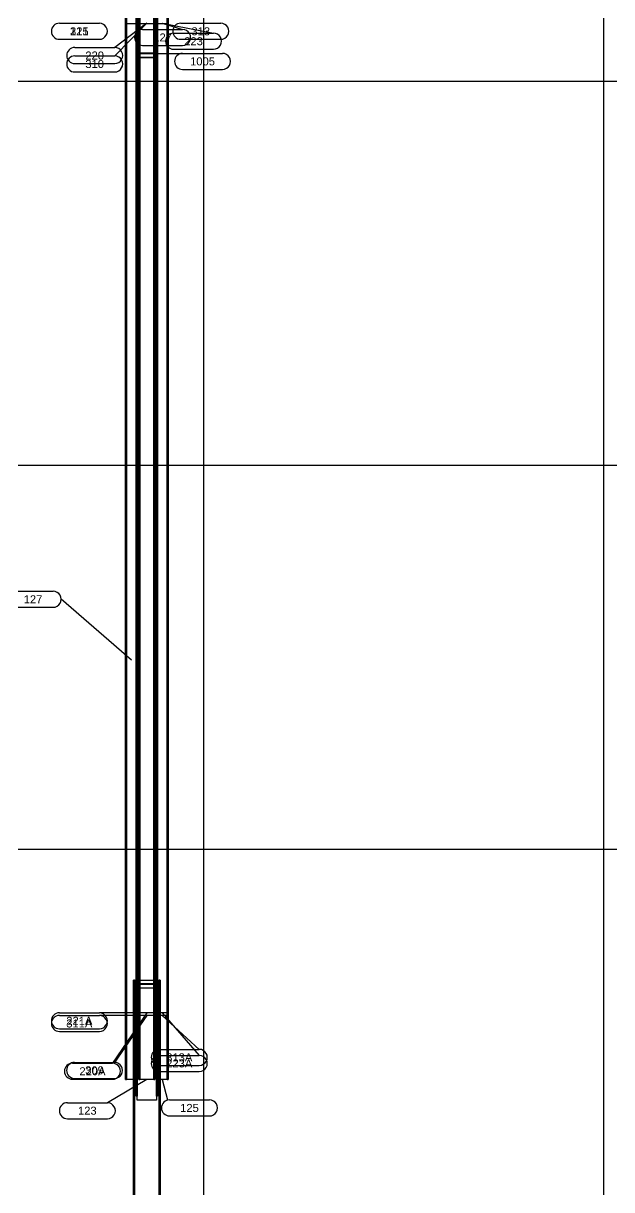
# Model space of a CAD drawing. Header units: inches. Extents: x -21257 to 11444, y 0 to 8704.
# Drawn here: x 3658 to 4540, y 3029 to 4778 of the extents above; entities that cross this region are included whole.
import ezdxf
from ezdxf.enums import TextEntityAlignment as Align

# ---------------------------------------------------------------- set-up
doc = ezdxf.new("R2010")
doc.units = ezdxf.units.IN
doc.header["$MEASUREMENT"] = 0
doc.linetypes.add('CENTER2', pattern=[1.125, 0.75, -0.125, 0.125, -0.125])
for name, color, linetype in [('100-CONV-LAYOUT', 3, 'Continuous'), ('100-CONV-NUMBERS', 3, 'Continuous'), ('1000-CONV-LAYOUT', 30, 'Continuous'), ('1000-CONV-LAYOUT-UPPER', 30, 'Continuous'), ('1000-CONV-NUMBERS', 30, 'Continuous'), ('200-CONV-LAYOUT', 4, 'Continuous'), ('200-CONV-NUMBERS', 4, 'Continuous'), ('300-CONV-LAYOUT', 6, 'Continuous'), ('300-CONV-NUMBERS', 6, 'Continuous'), ('Bldg_Cline', 8, 'CENTER2')]:
    doc.layers.add(name, color=color, linetype=linetype)
doc.styles.get("Standard").update_dxf_attribs({"font": 'helvl.shx'})

# ---------------------------------------------------------------- blocks, each defined once
blk = doc.blocks.new('DCBLOCK')
at = {"linetype": 'Continuous'}
for p, q in [((-0.625, 0), (0, 0)), ((-0.625, -0.25), (0, -0.25))]:
    blk.add_line(p, q, dxfattribs=at)
for centre, start, end in [((-0.625, -0.125), 90, 269.9999), ((0, -0.125), 269.9999, 90)]:
    blk.add_arc(centre, 0.125, start, end)
blk.add_attdef('FORTNAITEM', text='', height=0.125).set_placement((-0.313, -0.125), align=Align.MIDDLE_CENTER)
at = {"flags": 1}
blk.add_attdef('SERIALNUM', (-0.625, -0.344), '', height=0.125, dxfattribs=at)
blk = doc.blocks.new('Promise-US15-100330-00-10-003 Bldg Colums')
at = {"layer": 'Bldg_Cline'}
for p, q in [((3000, 7192), (3000, 8)), ((3600, 7192), (3600, 8)), ((72, 4176), (6000, 4176)), ((72, 3600), (6000, 3600)), ((72, 3024), (6000, 3024))]:
    blk.add_line(p, q, dxfattribs=at)
blk = doc.blocks.new('Promise-US15-100330-00-20-408 100 Series')
at = {"layer": '100-CONV-LAYOUT', "linetype": 'Continuous'}
for p, q in [((-11717.4, -11376.8, 23.5), (-11718.9, -11376.8, 23.5)), ((-11718.9, -11376.8, 30), (-11717.4, -11376.8, 30)), ((-11717.4, -11376.8, 30), (-11717.4, -11376.8, 23.5)), ((-11696.4, -11376.8, 23.5), (-11694.9, -11376.8, 23.5)), ((-11696.4, -11376.8, 30), (-11696.4, -11376.8, 23.5)), ((-11696.4, -11376.8, 30), (-11694.9, -11376.8, 30))]:
    blk.add_line(p, q, dxfattribs=at)
at = {"layer": '100-CONV-LAYOUT'}
for points in [[(-11738.9, -11376.8, 26.5), (-11738.9, -9792.8, 26.5), (-11737.4, -9792.8, 26.5), (-11737.4, -11376.8, 26.5)], [(-11738.9, -11376.8, 30), (-11738.9, -9792.8, 30), (-11737.4, -9792.8, 30), (-11737.4, -11376.8, 30)], [(-11737.4, -11376.8, 30), (-11737.4, -9792.8, 30), (-11722.4, -9792.8, 30), (-11722.4, -11376.8, 30)], [(-11737.4, -11376.8, 30), (-11737.4, -9792.8, 30), (-11737.4, -9792.8, 26.5), (-11737.4, -11376.8, 26.5)], [(-11722.4, -11376.8, 30), (-11722.4, -9792.8, 30), (-11722.4, -9792.8, 26.5), (-11722.4, -11376.8, 26.5)], [(-11722.4, -11376.8, 26.5), (-11722.4, -9792.8, 26.5), (-11720.9, -9792.8, 26.5), (-11720.9, -11376.8, 26.5)], [(-11722.4, -11376.8, 30), (-11722.4, -9792.8, 30), (-11720.9, -9792.8, 30), (-11720.9, -11376.8, 30)], [(-11718.9, -11376.8, 23.5), (-11718.9, -9792.8, 23.5), (-11717.4, -9792.8, 23.5), (-11717.4, -11376.8, 23.5)], [(-11718.9, -11376.8, 30), (-11718.9, -9792.8, 30), (-11717.4, -9792.8, 30), (-11717.4, -11376.8, 30)], [(-11717.4, -11376.8, 30), (-11717.4, -9792.8, 30), (-11696.4, -9792.8, 30), (-11696.4, -11376.8, 30)], [(-11717.4, -11376.8, 30), (-11717.4, -9792.8, 30), (-11717.4, -9792.8, 23.5), (-11717.4, -11376.8, 23.5)], [(-11696.4, -11376.8, 30), (-11696.4, -9792.8, 30), (-11696.4, -9792.8, 23.5), (-11696.4, -11376.8, 23.5)], [(-11696.4, -11376.8, 23.5), (-11696.4, -9792.8, 23.5), (-11694.9, -9792.8, 23.5), (-11694.9, -11376.8, 23.5)], [(-11696.4, -11376.8, 30), (-11696.4, -9792.8, 30), (-11694.9, -9792.8, 30), (-11694.9, -11376.8, 30)], [(-11692.9, -11376.8, 26.5), (-11692.9, -9792.8, 26.5), (-11691.4, -9792.8, 26.5), (-11691.4, -11376.8, 26.5)], [(-11692.9, -11376.8, 30), (-11692.9, -9792.8, 30), (-11691.4, -9792.8, 30), (-11691.4, -11376.8, 30)], [(-11691.4, -11376.8, 30), (-11691.4, -9792.8, 30), (-11676.4, -9792.8, 30), (-11676.4, -11376.8, 30)], [(-11691.4, -11376.8, 30), (-11691.4, -9792.8, 30), (-11691.4, -9792.8, 26.5), (-11691.4, -11376.8, 26.5)], [(-11676.4, -11376.8, 30), (-11676.4, -9792.8, 30), (-11676.4, -9792.8, 26.5), (-11676.4, -11376.8, 26.5)], [(-11676.4, -11376.8, 26.5), (-11676.4, -9792.8, 26.5), (-11674.9, -9792.8, 26.5), (-11674.9, -11376.8, 26.5)], [(-11676.4, -11376.8, 30), (-11676.4, -9792.8, 30), (-11674.9, -9792.8, 30), (-11674.9, -11376.8, 30)], [(-11738.9, -11376.8, 30), (-11738.9, -11376.8, 26.5), (-11737.4, -11376.8, 26.5), (-11737.4, -11376.8, 30)], [(-11722.4, -11376.8, 30), (-11722.4, -11376.8, 26.5), (-11720.9, -11376.8, 26.5), (-11720.9, -11376.8, 30)], [(-11692.9, -11376.8, 30), (-11692.9, -11376.8, 26.5), (-11691.4, -11376.8, 26.5), (-11691.4, -11376.8, 30)], [(-11676.4, -11376.8, 30), (-11676.4, -11376.8, 26.5), (-11674.9, -11376.8, 26.5), (-11674.9, -11376.8, 30)]]:
    blk.add_3dface(points, dxfattribs=at)
at = {"layer": '100-CONV-NUMBERS', "linetype": 'Continuous'}
for p, q in [((-11729.9, -10747.8, 30), (-11835.3, -10656.6, 360)), ((-11706.9, -11376.8, 30), (-11765.9, -11411.6, 360)), ((-11683.9, -11376.8, 30), (-11675.5, -11407.5, 30))]:
    blk.add_line(p, q, dxfattribs=at)
at = {"layer": '100-CONV-NUMBERS', "xscale": 96, "yscale": 96, "zscale": 96}
for p, values in [((-11847.3, -10644.6, 360), {'FORTNAITEM': '127'}), ((-11765.9, -11411.6, 360), {'FORTNAITEM': '123'}), ((-11612.7, -11407.5, 360), {'FORTNAITEM': '125'})]:
    blk.add_blockref('DCBLOCK', p, dxfattribs=at).add_auto_attribs(values)
blk = doc.blocks.new('Promise-US15-100330-00-20-408 200 Series')
at = {"layer": '200-CONV-LAYOUT', "linetype": 'Continuous'}
for p, q in [((-11717.4, -11276.8, 131.5), (-11718.9, -11276.8, 131.5)), ((-11718.9, -11276.8, 138), (-11717.4, -11276.8, 138)), ((-11717.4, -11276.8, 138), (-11717.4, -11276.8, 131.5)), ((-11696.4, -11276.8, 131.5), (-11694.9, -11276.8, 131.5)), ((-11696.4, -11276.8, 138), (-11696.4, -11276.8, 131.5)), ((-11696.4, -11276.8, 138), (-11694.9, -11276.8, 138))]:
    blk.add_line(p, q, dxfattribs=at)
at = {"layer": '200-CONV-LAYOUT'}
for points in [[(-11738.9, -11276.8, 134.5), (-11738.9, -9740.8, 134.5), (-11737.4, -9740.8, 134.5), (-11737.4, -11276.8, 134.5)], [(-11738.9, -11276.8, 138), (-11738.9, -9740.8, 138), (-11737.4, -9740.8, 138), (-11737.4, -11276.8, 138)], [(-11737.4, -11276.8, 138), (-11737.4, -9740.8, 138), (-11722.4, -9740.8, 138), (-11722.4, -11276.8, 138)], [(-11737.4, -11276.8, 138), (-11737.4, -9740.8, 138), (-11737.4, -9740.8, 134.5), (-11737.4, -11276.8, 134.5)], [(-11722.4, -11276.8, 138), (-11722.4, -9740.8, 138), (-11722.4, -9740.8, 134.5), (-11722.4, -11276.8, 134.5)], [(-11722.4, -11276.8, 134.5), (-11722.4, -9740.8, 134.5), (-11720.9, -9740.8, 134.5), (-11720.9, -11276.8, 134.5)], [(-11722.4, -11276.8, 138), (-11722.4, -9740.8, 138), (-11720.9, -9740.8, 138), (-11720.9, -11276.8, 138)], [(-11718.9, -11276.8, 131.5), (-11718.9, -9740.8, 131.5), (-11717.4, -9740.8, 131.5), (-11717.4, -11276.8, 131.5)], [(-11718.9, -11276.8, 138), (-11718.9, -9740.8, 138), (-11717.4, -9740.8, 138), (-11717.4, -11276.8, 138)], [(-11717.4, -11276.8, 138), (-11717.4, -9740.8, 138), (-11696.4, -9740.8, 138), (-11696.4, -11276.8, 138)], [(-11717.4, -11276.8, 138), (-11717.4, -9740.8, 138), (-11717.4, -9740.8, 131.5), (-11717.4, -11276.8, 131.5)], [(-11696.4, -11276.8, 138), (-11696.4, -9740.8, 138), (-11696.4, -9740.8, 131.5), (-11696.4, -11276.8, 131.5)], [(-11696.4, -11276.8, 131.5), (-11696.4, -9740.8, 131.5), (-11694.9, -9740.8, 131.5), (-11694.9, -11276.8, 131.5)], [(-11696.4, -11276.8, 138), (-11696.4, -9740.8, 138), (-11694.9, -9740.8, 138), (-11694.9, -11276.8, 138)], [(-11692.9, -11276.8, 134.5), (-11692.9, -9740.8, 134.5), (-11691.4, -9740.8, 134.5), (-11691.4, -11276.8, 134.5)], [(-11692.9, -11276.8, 138), (-11692.9, -9740.8, 138), (-11691.4, -9740.8, 138), (-11691.4, -11276.8, 138)], [(-11691.4, -11276.8, 138), (-11691.4, -9740.8, 138), (-11676.4, -9740.8, 138), (-11676.4, -11276.8, 138)], [(-11691.4, -11276.8, 138), (-11691.4, -9740.8, 138), (-11691.4, -9740.8, 134.5), (-11691.4, -11276.8, 134.5)], [(-11676.4, -11276.8, 138), (-11676.4, -9740.8, 138), (-11676.4, -9740.8, 134.5), (-11676.4, -11276.8, 134.5)], [(-11676.4, -11276.8, 134.5), (-11676.4, -9740.8, 134.5), (-11674.9, -9740.8, 134.5), (-11674.9, -11276.8, 134.5)], [(-11676.4, -11276.8, 138), (-11676.4, -9740.8, 138), (-11674.9, -9740.8, 138), (-11674.9, -11276.8, 138)], [(-11738.9, -11276.8, 138), (-11738.9, -11276.8, 134.5), (-11737.4, -11276.8, 134.5), (-11737.4, -11276.8, 138)], [(-11722.4, -11276.8, 138), (-11722.4, -11276.8, 134.5), (-11720.9, -11276.8, 134.5), (-11720.9, -11276.8, 138)], [(-11692.9, -11276.8, 138), (-11692.9, -11276.8, 134.5), (-11691.4, -11276.8, 134.5), (-11691.4, -11276.8, 138)], [(-11676.4, -11276.8, 138), (-11676.4, -11276.8, 134.5), (-11674.9, -11276.8, 134.5), (-11674.9, -11276.8, 138)]]:
    blk.add_3dface(points, dxfattribs=at)
at = {"layer": '200-CONV-NUMBERS', "linetype": 'Continuous'}
for p, q in [((-11729.9, -11276.8, 138), (-11777.9, -11276.8, 360)), ((-11706.9, -11276.8, 138), (-11758.2, -11352.5, 360)), ((-11683.9, -11276.8, 138), (-11628, -11340.7, 360))]:
    blk.add_line(p, q, dxfattribs=at)
at = {"layer": '200-CONV-NUMBERS', "xscale": 96, "yscale": 96, "zscale": 96}
for p, values in [((-11777.9, -11276.8, 360), {'FORTNAITEM': '221A'}), ((-11758.2, -11352.5, 360), {'FORTNAITEM': '220A'}), ((-11628, -11340.7, 360), {'FORTNAITEM': '223A'})]:
    blk.add_blockref('DCBLOCK', p, dxfattribs=at).add_auto_attribs(values)
blk = doc.blocks.new('Promise-US15-100330-00-20-408 300 Series')
at = {"layer": '300-CONV-LAYOUT', "linetype": 'Continuous'}
for p, q in [((-11717.4, -11280.8, 239.5), (-11718.9, -11280.8, 239.5)), ((-11718.9, -11280.8, 246), (-11717.4, -11280.8, 246)), ((-11717.4, -11280.8, 246), (-11717.4, -11280.8, 239.5)), ((-11696.4, -11280.8, 239.5), (-11694.9, -11280.8, 239.5)), ((-11696.4, -11280.8, 246), (-11696.4, -11280.8, 239.5)), ((-11696.4, -11280.8, 246), (-11694.9, -11280.8, 246))]:
    blk.add_line(p, q, dxfattribs=at)
at = {"layer": '300-CONV-LAYOUT'}
for points in [[(-11738.9, -11280.8, 242.5), (-11738.9, -9792.8, 242.5), (-11737.4, -9792.8, 242.5), (-11737.4, -11280.8, 242.5)], [(-11738.9, -11280.8, 246), (-11738.9, -9792.8, 246), (-11737.4, -9792.8, 246), (-11737.4, -11280.8, 246)], [(-11737.4, -11280.8, 246), (-11737.4, -9792.8, 246), (-11722.4, -9792.8, 246), (-11722.4, -11280.8, 246)], [(-11737.4, -11280.8, 246), (-11737.4, -9792.8, 246), (-11737.4, -9792.8, 242.5), (-11737.4, -11280.8, 242.5)], [(-11722.4, -11280.8, 246), (-11722.4, -9792.8, 246), (-11722.4, -9792.8, 242.5), (-11722.4, -11280.8, 242.5)], [(-11722.4, -11280.8, 242.5), (-11722.4, -9792.8, 242.5), (-11720.9, -9792.8, 242.5), (-11720.9, -11280.8, 242.5)], [(-11722.4, -11280.8, 246), (-11722.4, -9792.8, 246), (-11720.9, -9792.8, 246), (-11720.9, -11280.8, 246)], [(-11718.9, -11280.8, 239.5), (-11718.9, -9792.8, 239.5), (-11717.4, -9792.8, 239.5), (-11717.4, -11280.8, 239.5)], [(-11718.9, -11280.8, 246), (-11718.9, -9792.8, 246), (-11717.4, -9792.8, 246), (-11717.4, -11280.8, 246)], [(-11717.4, -11280.8, 246), (-11717.4, -9792.8, 246), (-11696.4, -9792.8, 246), (-11696.4, -11280.8, 246)], [(-11717.4, -11280.8, 246), (-11717.4, -9792.8, 246), (-11717.4, -9792.8, 239.5), (-11717.4, -11280.8, 239.5)], [(-11696.4, -11280.8, 246), (-11696.4, -9792.8, 246), (-11696.4, -9792.8, 239.5), (-11696.4, -11280.8, 239.5)], [(-11696.4, -11280.8, 239.5), (-11696.4, -9792.8, 239.5), (-11694.9, -9792.8, 239.5), (-11694.9, -11280.8, 239.5)], [(-11696.4, -11280.8, 246), (-11696.4, -9792.8, 246), (-11694.9, -9792.8, 246), (-11694.9, -11280.8, 246)], [(-11692.9, -11280.8, 242.5), (-11692.9, -9792.8, 242.5), (-11691.4, -9792.8, 242.5), (-11691.4, -11280.8, 242.5)], [(-11692.9, -11280.8, 246), (-11692.9, -9792.8, 246), (-11691.4, -9792.8, 246), (-11691.4, -11280.8, 246)], [(-11691.4, -11280.8, 246), (-11691.4, -9792.8, 246), (-11676.4, -9792.8, 246), (-11676.4, -11280.8, 246)], [(-11691.4, -11280.8, 246), (-11691.4, -9792.8, 246), (-11691.4, -9792.8, 242.5), (-11691.4, -11280.8, 242.5)], [(-11676.4, -11280.8, 246), (-11676.4, -9792.8, 246), (-11676.4, -9792.8, 242.5), (-11676.4, -11280.8, 242.5)], [(-11676.4, -11280.8, 242.5), (-11676.4, -9792.8, 242.5), (-11674.9, -9792.8, 242.5), (-11674.9, -11280.8, 242.5)], [(-11676.4, -11280.8, 246), (-11676.4, -9792.8, 246), (-11674.9, -9792.8, 246), (-11674.9, -11280.8, 246)], [(-11738.9, -11280.8, 246), (-11738.9, -11280.8, 242.5), (-11737.4, -11280.8, 242.5), (-11737.4, -11280.8, 246)], [(-11722.4, -11280.8, 246), (-11722.4, -11280.8, 242.5), (-11720.9, -11280.8, 242.5), (-11720.9, -11280.8, 246)], [(-11692.9, -11280.8, 246), (-11692.9, -11280.8, 242.5), (-11691.4, -11280.8, 242.5), (-11691.4, -11280.8, 246)], [(-11676.4, -11280.8, 246), (-11676.4, -11280.8, 242.5), (-11674.9, -11280.8, 242.5), (-11674.9, -11280.8, 246)]]:
    blk.add_3dface(points, dxfattribs=at)
at = {"layer": '300-CONV-NUMBERS', "linetype": 'Continuous'}
for p, q in [((-11729.9, -11280.8, 246), (-11777.9, -11280.8, 360)), ((-11706.9, -11280.8, 246), (-11755.1, -11351.1, 360)), ((-11683.9, -11280.8, 246), (-11628, -11331.6, 360))]:
    blk.add_line(p, q, dxfattribs=at)
at = {"layer": '300-CONV-NUMBERS', "xscale": 96, "yscale": 96, "zscale": 96}
for p, values in [((-11777.9, -11280.8, 360), {'FORTNAITEM': '311A'}), ((-11628, -11331.6, 360), {'FORTNAITEM': '313A'}), ((-11755.1, -11351.1, 360), {'FORTNAITEM': '309'})]:
    blk.add_blockref('DCBLOCK', p, dxfattribs=at).add_auto_attribs(values)
blk = doc.blocks.new('Promise-US15-100330-00-20-408 1000 Series')
at = {"layer": '1000-CONV-LAYOUT', "linetype": 'Continuous'}
for p, q in [((-11721.4, -10563.8, 173), (-11722.9, -10563.8, 173)), ((-11721.4, -10563.8, 177), (-11722.9, -10563.8, 177)), ((-11721.4, -10563.8, 177), (-11721.4, -10563.8, 173)), ((-11692.4, -10563.8, 173), (-11690.9, -10563.8, 173)), ((-11692.4, -10563.8, 177), (-11692.4, -10563.8, 173)), ((-11690.9, -10563.8, 177), (-11692.4, -10563.8, 177))]:
    blk.add_line(p, q, dxfattribs=at)
at = {"layer": '1000-CONV-LAYOUT', "color": 1, "linetype": 'Continuous'}
for p, q in [((-11725.4, -11227.8, 60), (-11726.9, -11227.8, 60)), ((-11725.4, -11229.1, 56.2), (-11726.9, -11229.1, 56.2)), ((-11725.4, -11227.8, 60), (-11725.4, -11229.1, 56.2)), ((-11688.4, -11227.8, 60), (-11688.4, -11229.1, 56.2)), ((-11686.9, -11227.8, 60), (-11688.4, -11227.8, 60)), ((-11688.4, -11229.1, 56.2), (-11686.9, -11229.1, 56.2)), ((-11725.4, -11233.4, 62.1), (-11726.9, -11233.4, 62.1)), ((-11726.9, -11233.4, 62.1), (-11725.4, -11233.4, 62.1)), ((-11725.4, -11234.8, 58.3), (-11726.9, -11234.8, 58.3)), ((-11725.4, -11234.8, 58.3), (-11726.9, -11234.8, 58.3)), ((-11725.4, -11233.4, 62.1), (-11725.4, -11234.8, 58.3)), ((-11725.4, -11233.4, 62.1), (-11725.4, -11234.8, 58.3)), ((-11688.4, -11233.4, 62.1), (-11688.4, -11234.8, 58.3)), ((-11686.9, -11233.4, 62.1), (-11688.4, -11233.4, 62.1)), ((-11688.4, -11234.8, 58.3), (-11688.4, -11233.4, 62.1)), ((-11686.9, -11233.4, 62.1), (-11688.4, -11233.4, 62.1)), ((-11688.4, -11234.8, 58.3), (-11686.9, -11234.8, 58.3)), ((-11686.9, -11234.8, 58.3), (-11688.4, -11234.8, 58.3)), ((-11725.4, -11345.9, 103.8), (-11726.9, -11345.9, 103.8)), ((-11725.4, -11347.3, 100), (-11726.9, -11347.3, 100)), ((-11725.4, -11345.9, 103.8), (-11725.4, -11347.3, 100)), ((-11688.4, -11345.9, 103.8), (-11688.4, -11347.3, 100)), ((-11686.9, -11345.9, 103.8), (-11688.4, -11345.9, 103.8)), ((-11688.4, -11347.3, 100), (-11686.9, -11347.3, 100)), ((-11725.4, -11458.4, 145.4), (-11726.9, -11458.4, 145.4)), ((-11725.4, -11459.8, 141.7), (-11726.9, -11459.8, 141.7)), ((-11725.4, -11458.4, 145.4), (-11725.4, -11459.8, 141.7)), ((-11688.4, -11458.4, 145.4), (-11688.4, -11459.8, 141.7)), ((-11686.9, -11458.4, 145.4), (-11688.4, -11458.4, 145.4)), ((-11688.4, -11459.8, 141.7), (-11686.9, -11459.8, 141.7))]:
    blk.add_line(p, q, dxfattribs=at)
at = {"layer": '1000-CONV-LAYOUT'}
for points in [[(-11721.4, -9675.8, 65), (-11721.4, -11233.8, 65), (-11722.9, -11233.8, 65), (-11722.9, -9675.8, 65)], [(-11721.4, -9675.8, 69), (-11721.4, -11233.8, 69), (-11722.9, -11233.8, 69), (-11722.9, -9675.8, 69)], [(-11692.4, -9675.8, 69), (-11692.4, -11233.8, 69), (-11721.4, -11233.8, 69), (-11721.4, -9675.8, 69)], [(-11721.4, -9675.8, 69), (-11721.4, -11233.8, 69), (-11721.4, -11233.8, 65), (-11721.4, -9675.8, 65)], [(-11692.4, -9675.8, 69), (-11692.4, -11233.8, 69), (-11692.4, -11233.8, 65), (-11692.4, -9675.8, 65)], [(-11690.9, -9675.8, 65), (-11690.9, -11233.8, 65), (-11692.4, -11233.8, 65), (-11692.4, -9675.8, 65)], [(-11690.9, -9675.8, 69), (-11690.9, -11233.8, 69), (-11692.4, -11233.8, 69), (-11692.4, -9675.8, 69)]]:
    blk.add_3dface(points, dxfattribs=at)
at = {"layer": '1000-CONV-LAYOUT', "color": 30}
for points in [[(-11722.9, -9798.8, 65), (-11722.9, -9798.8, 56.1), (-11722.9, -9763.7, 56.1), (-11722.9, -9763.7, 65)], [(-11690.9, -9798.8, 65), (-11690.9, -9798.8, 56.1), (-11690.9, -9763.7, 56.1), (-11690.9, -9763.7, 65)]]:
    blk.add_3dface(points, dxfattribs=at)
at = {"layer": '1000-CONV-LAYOUT', "color": 1}
for points in [[(-11725.4, -11227.8, 60), (-11725.4, -11233.4, 62.1), (-11726.9, -11233.4, 62.1), (-11726.9, -11227.8, 60)], [(-11725.4, -11229.1, 56.2), (-11725.4, -11234.8, 58.3), (-11726.9, -11234.8, 58.3), (-11726.9, -11229.1, 56.2)], [(-11688.4, -11227.8, 60), (-11688.4, -11233.4, 62.1), (-11725.4, -11233.4, 62.1), (-11725.4, -11227.8, 60)], [(-11725.4, -11227.8, 60), (-11725.4, -11233.4, 62.1), (-11725.4, -11234.8, 58.3), (-11725.4, -11229.1, 56.2)], [(-11688.4, -11227.8, 60), (-11688.4, -11233.4, 62.1), (-11688.4, -11234.8, 58.3), (-11688.4, -11229.1, 56.2)], [(-11686.9, -11227.8, 60), (-11686.9, -11233.4, 62.1), (-11688.4, -11233.4, 62.1), (-11688.4, -11227.8, 60)], [(-11686.9, -11229.1, 56.2), (-11686.9, -11234.8, 58.3), (-11688.4, -11234.8, 58.3), (-11688.4, -11229.1, 56.2)], [(-11725.4, -11233.4, 62.1), (-11725.4, -12032.4, 357.9), (-11726.9, -12032.4, 357.9), (-11726.9, -11233.4, 62.1)], [(-11725.4, -11234.8, 58.3), (-11725.4, -12033.8, 354.2), (-11726.9, -12033.8, 354.2), (-11726.9, -11234.8, 58.3)], [(-11688.4, -11233.4, 62.1), (-11688.4, -12032.4, 357.9), (-11725.4, -12032.4, 357.9), (-11725.4, -11233.4, 62.1)], [(-11725.4, -11233.4, 62.1), (-11725.4, -12032.4, 357.9), (-11725.4, -12033.8, 354.2), (-11725.4, -11234.8, 58.3)], [(-11688.4, -11233.4, 62.1), (-11688.4, -12032.4, 357.9), (-11688.4, -12033.8, 354.2), (-11688.4, -11234.8, 58.3)], [(-11686.9, -11233.4, 62.1), (-11686.9, -12032.4, 357.9), (-11688.4, -12032.4, 357.9), (-11688.4, -11233.4, 62.1)], [(-11686.9, -11234.8, 58.3), (-11686.9, -12033.8, 354.2), (-11688.4, -12033.8, 354.2), (-11688.4, -11234.8, 58.3)]]:
    blk.add_3dface(points, dxfattribs=at)
at = {"layer": '1000-CONV-LAYOUT-UPPER', "linetype": 'Continuous'}
for p, q in [((-11721.4, -9837.8, 173), (-11722.9, -9837.8, 173)), ((-11721.4, -9837.8, 177), (-11722.9, -9837.8, 177)), ((-11721.4, -9843.8, 173), (-11722.9, -9843.8, 173)), ((-11721.4, -9843.8, 177), (-11722.9, -9843.8, 177)), ((-11721.4, -9843.8, 173), (-11722.9, -9843.8, 173)), ((-11722.9, -9843.8, 177), (-11721.4, -9843.8, 177)), ((-11721.4, -9837.8, 177), (-11721.4, -9837.8, 173)), ((-11721.4, -9843.8, 177), (-11721.4, -9843.8, 173)), ((-11721.4, -9843.8, 177), (-11721.4, -9843.8, 173)), ((-11692.4, -9837.8, 173), (-11690.9, -9837.8, 173)), ((-11692.4, -9837.8, 177), (-11692.4, -9837.8, 173)), ((-11690.9, -9837.8, 177), (-11692.4, -9837.8, 177)), ((-11692.4, -9843.8, 173), (-11690.9, -9843.8, 173)), ((-11692.4, -9843.8, 177), (-11692.4, -9843.8, 173)), ((-11690.9, -9843.8, 177), (-11692.4, -9843.8, 177)), ((-11690.9, -9843.8, 173), (-11692.4, -9843.8, 173)), ((-11692.4, -9843.8, 173), (-11692.4, -9843.8, 177)), ((-11690.9, -9843.8, 177), (-11692.4, -9843.8, 177)), ((-11721.4, -11239.8, 65), (-11722.9, -11239.8, 65)), ((-11722.9, -11239.8, 69), (-11721.4, -11239.8, 69)), ((-11721.4, -11239.8, 69), (-11721.4, -11239.8, 65)), ((-11690.9, -11239.8, 65), (-11692.4, -11239.8, 65)), ((-11692.4, -11239.8, 65), (-11692.4, -11239.8, 69)), ((-11690.9, -11239.8, 69), (-11692.4, -11239.8, 69))]:
    blk.add_line(p, q, dxfattribs=at)
at = {"layer": '1000-CONV-LAYOUT-UPPER', "color": 8, "linetype": 'Continuous'}
for p, q in [((-11721.4, -9837.8, 173), (-11722.9, -9837.8, 173)), ((-11722.9, -9837.8, 177), (-11721.4, -9837.8, 177)), ((-11721.4, -9837.8, 177), (-11721.4, -9837.8, 173)), ((-11690.9, -9837.8, 173), (-11692.4, -9837.8, 173)), ((-11692.4, -9837.8, 173), (-11692.4, -9837.8, 177)), ((-11690.9, -9837.8, 177), (-11692.4, -9837.8, 177))]:
    blk.add_line(p, q, dxfattribs=at)
at = {"layer": '1000-CONV-LAYOUT-UPPER', "color": 30, "linetype": 'Continuous'}
for p, q in [((-11721.4, -11239.8, 65), (-11722.9, -11239.8, 65)), ((-11722.9, -11239.8, 69), (-11721.4, -11239.8, 69)), ((-11721.4, -11239.8, 69), (-11721.4, -11239.8, 65)), ((-11690.9, -11239.8, 65), (-11692.4, -11239.8, 65)), ((-11692.4, -11239.8, 65), (-11692.4, -11239.8, 69)), ((-11690.9, -11239.8, 69), (-11692.4, -11239.8, 69))]:
    blk.add_line(p, q, dxfattribs=at)
at = {"layer": '1000-CONV-LAYOUT-UPPER'}
for points in [[(-11721.4, -9837.8, 173), (-11721.4, -9843.8, 173), (-11722.9, -9843.8, 173), (-11722.9, -9837.8, 173)], [(-11721.4, -9837.8, 177), (-11721.4, -9843.8, 177), (-11722.9, -9843.8, 177), (-11722.9, -9837.8, 177)], [(-11721.4, -9843.8, 173), (-11721.4, -11401.8, 173), (-11722.9, -11401.8, 173), (-11722.9, -9843.8, 173)], [(-11721.4, -9843.8, 177), (-11721.4, -11401.8, 177), (-11722.9, -11401.8, 177), (-11722.9, -9843.8, 177)], [(-11692.4, -9837.8, 177), (-11692.4, -9843.8, 177), (-11721.4, -9843.8, 177), (-11721.4, -9837.8, 177)], [(-11721.4, -9837.8, 177), (-11721.4, -9843.8, 177), (-11721.4, -9843.8, 173), (-11721.4, -9837.8, 173)], [(-11692.4, -9843.8, 177), (-11692.4, -11407.8, 177), (-11721.4, -11407.8, 177), (-11721.4, -9843.8, 177)], [(-11721.4, -9843.8, 177), (-11721.4, -11401.8, 177), (-11721.4, -11401.8, 173), (-11721.4, -9843.8, 173)], [(-11692.4, -9837.8, 177), (-11692.4, -9843.8, 177), (-11692.4, -9843.8, 173), (-11692.4, -9837.8, 173)], [(-11690.9, -9837.8, 173), (-11690.9, -9843.8, 173), (-11692.4, -9843.8, 173), (-11692.4, -9837.8, 173)], [(-11690.9, -9837.8, 177), (-11690.9, -9843.8, 177), (-11692.4, -9843.8, 177), (-11692.4, -9837.8, 177)], [(-11692.4, -9843.8, 177), (-11692.4, -11401.8, 177), (-11692.4, -11401.8, 173), (-11692.4, -9843.8, 173)], [(-11690.9, -9843.8, 173), (-11690.9, -11401.8, 173), (-11692.4, -11401.8, 173), (-11692.4, -9843.8, 173)], [(-11690.9, -9843.8, 177), (-11690.9, -11401.8, 177), (-11692.4, -11401.8, 177), (-11692.4, -9843.8, 177)], [(-11721.4, -11233.8, 65), (-11721.4, -11239.8, 65), (-11722.9, -11239.8, 65), (-11722.9, -11233.8, 65)], [(-11721.4, -11233.8, 69), (-11721.4, -11239.8, 69), (-11722.9, -11239.8, 69), (-11722.9, -11233.8, 69)], [(-11692.4, -11233.8, 69), (-11692.4, -11239.8, 69), (-11721.4, -11239.8, 69), (-11721.4, -11233.8, 69)], [(-11721.4, -11233.8, 69), (-11721.4, -11239.8, 69), (-11721.4, -11239.8, 65), (-11721.4, -11233.8, 65)], [(-11692.4, -11233.8, 69), (-11692.4, -11239.8, 69), (-11692.4, -11239.8, 65), (-11692.4, -11233.8, 65)], [(-11690.9, -11233.8, 65), (-11690.9, -11239.8, 65), (-11692.4, -11239.8, 65), (-11692.4, -11233.8, 65)], [(-11690.9, -11233.8, 69), (-11690.9, -11239.8, 69), (-11692.4, -11239.8, 69), (-11692.4, -11233.8, 69)]]:
    blk.add_3dface(points, dxfattribs=at)
at = {"layer": '1000-CONV-NUMBERS', "linetype": 'Continuous'}
blk.add_line((-11706.9, -9837.8, 177), (-11593.1, -9837.8, 360), dxfattribs=at)
at = {"layer": '1000-CONV-NUMBERS', "xscale": 96, "yscale": 96, "zscale": 96}
blk.add_blockref('DCBLOCK', (-11593.1, -9837.8, 360), dxfattribs=at).add_auto_attribs({'FORTNAITEM': '1005'})

msp = doc.modelspace()

# ---------------------------------------------------------------- linework, layer by layer
at = {"layer": '100-CONV-NUMBERS', "linetype": 'Continuous'}
msp.add_line((3866.1, 4778.3, 30), (3897, 4769.1, 360), dxfattribs=at)
at = {"layer": '1000-CONV-LAYOUT-UPPER', "linetype": 'Continuous'}
for p, q in [((3827.1, 4733.3, 177), (3828.6, 4733.3, 177)), ((3828.6, 4733.3, 173), (3827.1, 4733.3, 173)), ((3828.6, 4733.3, 177), (3828.6, 4733.3, 173)), ((3859.1, 4733.3, 177), (3857.6, 4733.3, 177)), ((3857.6, 4733.3, 173), (3857.6, 4733.3, 177)), ((3859.1, 4733.3, 173), (3857.6, 4733.3, 173))]:
    msp.add_line(p, q, dxfattribs=at)
at = {"layer": '1000-CONV-LAYOUT-UPPER'}
for points in [[(3828.6, 7157.3, 173), (3828.6, 4733.3, 173), (3827.1, 4733.3, 173), (3827.1, 7157.3, 173)], [(3828.6, 7157.3, 177), (3828.6, 4733.3, 177), (3827.1, 4733.3, 177), (3827.1, 7157.3, 177)], [(3857.6, 7157.3, 177), (3857.6, 4733.3, 177), (3828.6, 4733.3, 177), (3828.6, 7157.3, 177)], [(3828.6, 7157.3, 177), (3828.6, 4733.3, 177), (3828.6, 4733.3, 173), (3828.6, 7157.3, 173)], [(3857.6, 7157.3, 177), (3857.6, 4733.3, 177), (3857.6, 4733.3, 173), (3857.6, 7157.3, 173)], [(3859.1, 7157.3, 173), (3859.1, 4733.3, 173), (3857.6, 4733.3, 173), (3857.6, 7157.3, 173)], [(3859.1, 7157.3, 177), (3859.1, 4733.3, 177), (3857.6, 4733.3, 177), (3857.6, 7157.3, 177)]]:
    msp.add_3dface(points, dxfattribs=at)
at = {"layer": '200-CONV-NUMBERS', "linetype": 'Continuous'}
for p, q in [((3843.1, 4778.3, 138), (3795.1, 4742, 360)), ((3866.1, 4778.3, 138), (3943.4, 4763.4, 138))]:
    msp.add_line(p, q, dxfattribs=at)
at = {"layer": '300-CONV-NUMBERS', "linetype": 'Continuous'}
msp.add_line((3843.1, 4778.3, 246), (3795.1, 4729.3, 360), dxfattribs=at)

# ---------------------------------------------------------------- block references
for name, p in [('Promise-US15-100330-00-10-003 Bldg Colums', (928.1, 515.5)), ('Promise-US15-100330-00-20-408 200 Series', (15550, 14571)), ('Promise-US15-100330-00-20-408 1000 Series', (15550, 14571)), ('Promise-US15-100330-00-20-408 300 Series', (15550, 14571)), ('Promise-US15-100330-00-20-408 100 Series', (15550, 14571))]:
    msp.add_blockref(name, p)
at = {"layer": '100-CONV-NUMBERS', "xscale": 96, "yscale": 96, "zscale": 96}
for p, values in [((3772.1, 4778.3, 360), {'FORTNAITEM': '125'}), ((3897, 4769.1, 360), {'FORTNAITEM': '127'})]:
    msp.add_blockref('DCBLOCK', p, dxfattribs=at).add_auto_attribs(values)
at = {"layer": '200-CONV-NUMBERS', "xscale": 96, "yscale": 96, "zscale": 96}
for p, values in [((3772.1, 4778.3, 360), {'FORTNAITEM': '221'}), ((3943.4, 4763.4, 138), {'FORTNAITEM': '223'}), ((3795.1, 4742, 360), {'FORTNAITEM': '220'})]:
    msp.add_blockref('DCBLOCK', p, dxfattribs=at).add_auto_attribs(values)
at = {"layer": '300-CONV-NUMBERS', "xscale": 96, "yscale": 96, "zscale": 96}
for p, values in [((3772.1, 4778.3, 360), {'FORTNAITEM': '311'}), ((3954.2, 4778.3, 360), {'FORTNAITEM': '313'}), ((3795.1, 4729.3, 360), {'FORTNAITEM': '310'})]:
    msp.add_blockref('DCBLOCK', p, dxfattribs=at).add_auto_attribs(values)

doc.saveas('drawing.dxf')
